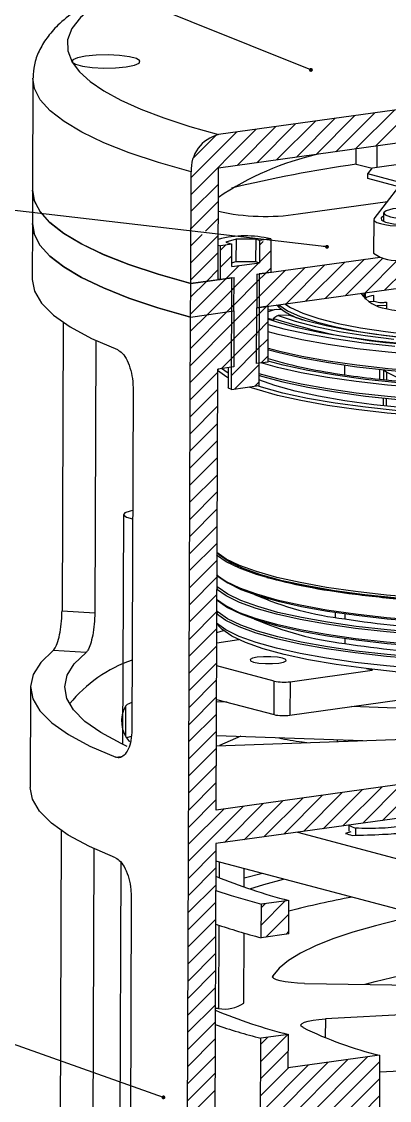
# Model space of a CAD drawing. Header units: millimetres. Extents: x 0 to 1189, y 0 to 841.
# Drawn here: x 330.5 to 427.6, y 414.3 to 698.7 of the extents above; entities that cross this region are included whole.
import ezdxf

# ---------------------------------------------------------------- set-up
doc = ezdxf.new("R2010")
doc.units = ezdxf.units.MM
doc.layers.add('10', color=7, linetype='Continuous')
doc.dimstyles.new('SLDDIMSTYLE0', dxfattribs={"dimtxt": 0.18, "dimasz": 1.016, "dimexe": 0, "dimexo": 0.0625, "dimgap": 0, "dimtad": 0, "dimtih": 1, "dimtoh": 1, "dimdec": 0, "dimrnd": 1e-09, "dimzin": 0, "dimdsep": 46, "dimtxsty": 'Standard', "dimblk1": 'DOT', "dimblk2": 'DOT', "dimsah": 1, "dimcen": 0.09, "dimadec": 0, "dimazin": 0, "dimtfac": 1.016, "dimtdec": 0, "dimtofl": 0, "dimtmove": 0, "dimatfit": 3, "dimldrblk": 'DOT', "dimfxl": 0, "dimfrac": 2, "dimtolj": 1, "dimtzin": 0, "dimarcsym": 0})

# ---------------------------------------------------------------- blocks, each defined once
blk = doc.blocks.new('SW_HATCH_0')
at = {"color": 0, "linetype": 'Continuous', "lineweight": 18}
for p, q in [((-160.75, 360.1), (-150.5, 370.36)), ((-155.53, 360.83), (-145.28, 371.08)), ((-181.61, 357.2), (-171.36, 367.45)), ((-176.4, 357.93), (-166.15, 368.18)), ((-171.18, 358.65), (-160.93, 368.91)), ((-165.97, 359.38), (-155.71, 369.63)), ((-204.19, 348.1), (-187.01, 365.28)), ((-204.17, 352.6), (-192.22, 364.55)), ((-192.04, 355.75), (-181.79, 366)), ((-186.83, 356.48), (-176.58, 366.73)), ((-203.53, 357.73), (-197.47, 363.79)), ((-204.21, 343.59), (-196.95, 350.85)), ((-204.22, 339.08), (-196.96, 346.34)), ((-200.34, 338.47), (-196.98, 341.83)), ((-204.26, 330.07), (-197.22, 337.11)), ((-204.24, 334.58), (-201.25, 337.57)), ((-186.13, 334.72), (-185.13, 335.72)), ((-204.27, 325.56), (-197.01, 332.82)), ((-196.41, 333.43), (-195.1, 334.73)), ((-186.15, 330.22), (-183.15, 333.21)), ((-196.43, 328.92), (-193.43, 331.91)), ((-193.44, 322.93), (-186.29, 330.07)), ((-173.88, 320.03), (-163.63, 330.28)), ((-168.67, 320.76), (-158.42, 331.01)), ((-163.45, 321.48), (-153.52, 331.42)), ((-158.24, 322.21), (-149.51, 330.94)), ((-200.14, 325.2), (-197.03, 328.31)), ((-194.93, 325.93), (-191.51, 329.35)), ((-186.82, 320.57), (-179.28, 328.11)), ((-186.8, 325.08), (-184.49, 327.38)), ((-184.49, 327.38), (-183.17, 328.71)), ((-184.31, 318.58), (-174.06, 328.83)), ((-179.1, 319.31), (-168.85, 329.56)), ((-153.02, 322.93), (-148.22, 327.74)), ((-204.31, 316.55), (-194.93, 325.93)), ((-204.29, 321.05), (-200.14, 325.2)), ((-193.45, 318.42), (-186.19, 325.68)), ((-199.96, 316.4), (-192.83, 323.53)), ((-194.75, 317.13), (-192.85, 319.03)), ((-193.47, 313.91), (-186.21, 321.17)), ((-186.83, 316.06), (-184.31, 318.58)), ((-204.34, 307.53), (-194.75, 317.13)), ((-204.32, 312.04), (-199.96, 316.4)), ((-193.49, 309.41), (-186.23, 316.67)), ((-204.36, 303.03), (-192.86, 314.52)), ((-186.85, 311.56), (-183.82, 314.58)), ((-204.38, 298.52), (-192.88, 310.01)), ((-193.5, 304.9), (-186.24, 312.16)), ((-186.87, 307.05), (-183.84, 310.07)), ((-193.52, 300.39), (-186.26, 307.65)), ((-196.19, 302.22), (-192.9, 305.51)), ((-185.76, 303.67), (-183.86, 305.57)), ((-192.59, 296.83), (-186.28, 303.15)), ((-204.39, 294.01), (-197.13, 301.27)), ((-187.37, 297.56), (-186.29, 298.64)), ((-204.41, 289.5), (-197.15, 296.76)), ((-204.43, 285), (-197.17, 292.26)), ((-204.44, 280.49), (-197.18, 287.75)), ((-204.46, 275.98), (-197.2, 283.24)), ((-204.48, 271.48), (-197.22, 278.74)), ((-204.49, 266.97), (-197.23, 274.23)), ((-204.51, 262.46), (-197.25, 269.72)), ((-204.53, 257.96), (-197.27, 265.22)), ((-204.54, 253.45), (-197.28, 260.71)), ((-204.56, 248.94), (-197.3, 256.2)), ((-204.58, 244.43), (-197.32, 251.69)), ((-204.59, 239.93), (-197.34, 247.19)), ((-204.61, 235.42), (-197.35, 242.68)), ((-204.63, 230.91), (-197.37, 238.17)), ((-204.65, 226.41), (-197.39, 233.67)), ((-204.66, 221.9), (-197.4, 229.16)), ((-204.68, 217.39), (-197.42, 224.65)), ((-204.7, 212.89), (-197.44, 220.14)), ((-204.71, 208.38), (-197.45, 215.64)), ((-204.73, 203.87), (-197.47, 211.13)), ((-204.75, 199.36), (-197.49, 206.62)), ((-204.76, 194.86), (-197.5, 202.12)), ((-204.78, 190.35), (-197.52, 197.61)), ((-204.8, 185.84), (-197.54, 193.1)), ((-169.31, 180.92), (-159.06, 191.17)), ((-164.1, 181.64), (-153.84, 191.9)), ((-158.88, 182.37), (-148.63, 192.62)), ((-153.66, 183.1), (-143.41, 193.35)), ((-204.81, 181.34), (-197.56, 188.6)), ((-190.17, 178.02), (-179.92, 188.27)), ((-184.96, 178.74), (-174.71, 188.99)), ((-179.74, 179.47), (-169.49, 189.72)), ((-174.53, 180.19), (-164.27, 190.45)), ((-204.85, 172.32), (-190.35, 186.82)), ((-204.83, 176.83), (-195.57, 186.09)), ((-195.39, 177.29), (-185.14, 187.54)), ((-204.87, 167.82), (-197.61, 175.07)), ((-204.88, 163.31), (-197.62, 170.57)), ((-204.9, 158.8), (-197.64, 166.06)), ((-204.92, 154.29), (-197.66, 161.55)), ((-185.63, 155.62), (-179.38, 161.87)), ((-185.61, 160.13), (-184.6, 161.14)), ((-204.93, 149.79), (-197.67, 157.05)), ((-184.42, 152.34), (-178.38, 158.38)), ((-179.21, 153.06), (-178.4, 153.87)), ((-204.95, 145.28), (-197.69, 152.54)), ((-204.97, 140.77), (-197.71, 148.03)), ((-204.98, 136.27), (-197.72, 143.53)), ((-205, 131.76), (-197.74, 139.02)), ((-205.02, 127.25), (-197.76, 134.51)), ((-205.03, 122.75), (-197.77, 130)), ((-205.05, 118.24), (-197.79, 125.5)), ((-185.76, 119.57), (-178.67, 126.66)), ((-185.74, 124.08), (-183.88, 125.93)), ((-185.78, 115.06), (-178.52, 122.32)), ((-205.07, 113.73), (-197.81, 120.99)), ((-185.84, 97.03), (-162.84, 120.04)), ((-174.71, 103.67), (-157.63, 120.76)), ((-169.5, 104.4), (-154.42, 119.48)), ((-185.83, 101.54), (-168.06, 119.31)), ((-185.81, 106.05), (-173.27, 118.58)), ((-185.79, 110.55), (-178.49, 117.86)), ((-205.08, 109.22), (-197.83, 116.48)), ((-164.28, 105.12), (-154.44, 114.97)), ((-205.1, 104.72), (-197.84, 111.98)), ((-159.07, 105.85), (-154.46, 110.46))]:
    blk.add_line(p, q, dxfattribs=at)
blk = doc.blocks.new('_Dot')
at = {"color": 0, "linetype": 'ByBlock', "lineweight": -2}
blk.add_line((-0.5, 0), (-1, 0), dxfattribs=at)
at = {"color": 0, "linetype": 'ByBlock', "const_width": 0.5}
blk.add_lwpolyline([(-0.25, 0, 1), (0.25, 0, 1)], format="xyb", close=True, dxfattribs=at)

msp = doc.modelspace()

# ---------------------------------------------------------------- linework, layer by layer
at = {"color": 7, "linetype": 'Continuous', "lineweight": 25}
for p, q in [((710.53, 714.51), (382.5, 668.88)), ((717.73, 706.69), (382.47, 660.05)), ((333.48, 683.66), (333.37, 654.23)), ((424.3, 660.29), (424.32, 665.87)), ((418.76, 661.07), (418.78, 665.1)), ((382.36, 630.61), (382.47, 660.05)), ((418.76, 661.07), (423.02, 660.03)), ((421.84, 658.51), (423.09, 660.12)), ((423.09, 660.12), (432.46, 661.42)), ((375.12, 629.6), (375.23, 659.04)), ((421.83, 657.29), (421.84, 658.51)), ((453.94, 648.8), (421.83, 657.29)), ((453.95, 650.01), (421.84, 658.51)), ((333.37, 654.23), (333.34, 645.4)), ((423.52, 646.69), (430.07, 655.11)), ((403.48, 647.95), (427.05, 651.23)), ((423.42, 646.44), (423.39, 637.61)), ((426, 648.16), (425.99, 645.99)), ((333.34, 645.4), (333.28, 630.68)), ((385.98, 639.94), (382.99, 639.53)), ((387.09, 641.33), (384.43, 640.48)), ((384.43, 640.48), (385.98, 639.94)), ((385.96, 634.05), (385.98, 639.94)), ((387.09, 641.33), (387.06, 635.45)), ((392.28, 641.3), (387.09, 641.33)), ((392.28, 641.3), (392.26, 635.41)), ((393.27, 640.96), (392.28, 641.3)), ((393.27, 640.96), (393.25, 635.07)), ((396.26, 641.37), (393.27, 640.96)), ((396.26, 641.37), (396.23, 632.54)), ((382.39, 639.71), (382.99, 639.53)), ((382.96, 630.7), (382.99, 639.53)), ((385.96, 635.09), (387.06, 635.45)), ((385.96, 634.05), (393.25, 635.07)), ((387.06, 635.45), (392.26, 635.41)), ((392.26, 635.41), (393.25, 635.07)), ((392.61, 632.04), (425.15, 636.56)), ((392.61, 632.04), (392.57, 623.21)), ((393.21, 632.12), (393.1, 602.69)), ((396.23, 632.54), (393.21, 632.12)), ((375.09, 620.77), (375.12, 629.6)), ((375.12, 629.6), (386.58, 631.2)), ((382.36, 630.61), (375.12, 629.6)), ((382.36, 630.88), (382.96, 630.7)), ((385.97, 631.11), (382.96, 630.7)), ((385.86, 601.68), (385.97, 631.11)), ((386.54, 622.37), (386.58, 631.2)), ((392.57, 623.21), (430.56, 628.49)), ((421.16, 627.18), (421.15, 625.65)), ((423.49, 624.95), (423.49, 626.42)), ((392.52, 608.49), (392.57, 623.21)), ((395.59, 623.63), (392.57, 623.21)), ((395.53, 608.91), (395.59, 623.63)), ((395.59, 622.71), (399.01, 622.84)), ((398.34, 624.01), (398.34, 623.38)), ((422.11, 624.9), (423.49, 624.95)), ((424.36, 623.81), (426.8, 623.9)), ((426.8, 624.71), (426.8, 622.95)), ((373.65, 236.64), (375.09, 620.77)), ((375.09, 620.77), (386.54, 622.37)), ((386.54, 622.37), (386.49, 607.65)), ((396.43, 620.16), (395.58, 620.39)), ((395.94, 620.12), (395.58, 620.22)), ((395.94, 620.04), (395.95, 620.29)), ((395.97, 620.03), (396.97, 620.3)), ((396.97, 620.42), (396.97, 619.7)), ((401.02, 621.25), (398.17, 621.14)), ((400.88, 621.24), (401.47, 621.37)), ((341.46, 619.34), (341.18, 543.35)), ((350.1, 614.58), (349.83, 542.84)), ((395.53, 608.91), (392.52, 608.49)), ((381.83, 490.79), (382.27, 607.06)), ((386.49, 607.65), (382.27, 607.06)), ((382.27, 606.83), (382.52, 607.1)), ((385, 605.96), (383.22, 607.2)), ((385, 607.44), (384.98, 602.2)), ((415.81, 605.53), (415.82, 608.01)), ((424.98, 606.88), (424.98, 604.36)), ((425.98, 606.77), (425.97, 604.25)), ((426.85, 604.16), (426.86, 606.23)), ((359.93, 601.8), (359.6, 512.02)), ((385.86, 601.68), (393.1, 602.69)), ((425.95, 599.41), (425.95, 597.38)), ((426.82, 597.28), (426.83, 599.32)), ((357.36, 568.7), (357.13, 508.18)), ((382.71, 558.03), (382.09, 558.63)), ((382.09, 558.62), (382.43, 558.29)), ((382.71, 558.03), (382.43, 558.29)), ((382.07, 552.74), (382.39, 552.42)), ((382.07, 552.73), (382.11, 552.69)), ((382.11, 552.69), (382.39, 552.42)), ((382.38, 549.48), (382.05, 549.79)), ((382.05, 549.14), (382.38, 549.48)), ((382.04, 546.27), (382.37, 545.95)), ((382.04, 546.25), (382.09, 546.21)), ((382.09, 546.21), (382.37, 545.95)), ((395.39, 546.61), (395.39, 546.14)), ((341.18, 543.35), (349.83, 542.84)), ((382.36, 543), (382.03, 543.31)), ((382.03, 542.66), (382.36, 543)), ((413.35, 541.62), (413.35, 542.92)), ((415.8, 542.56), (415.79, 541.21)), ((382.01, 537.65), (383.8, 538.11)), ((383.36, 538.48), (382.02, 539.92)), ((382.02, 539.87), (382.79, 539.04)), ((383.36, 538.48), (382.79, 539.04)), ((395.37, 540.14), (394.22, 540.16)), ((382, 534.92), (387.81, 535.73)), ((415.77, 536.08), (415.77, 534.74)), ((347.5, 532.33), (338.85, 532.84)), ((397.14, 524.79), (381.98, 528.8)), ((401.34, 524.65), (423.04, 527.67)), ((423.04, 527.67), (421.54, 528.07)), ((423.04, 527.89), (423.04, 527.67)), ((397.11, 515.96), (397.14, 524.79)), ((401.34, 524.65), (401.3, 515.82)), ((332.88, 523.24), (332.78, 496.74)), ((401.3, 515.82), (436.63, 520.74)), ((357.97, 510.31), (358, 518.31)), ((381.94, 519.97), (397.11, 515.96)), ((384.75, 519.23), (381.94, 519.32)), ((436.62, 517.42), (417.56, 518.08)), ((381.9, 507.77), (445.87, 510.05)), ((381.91, 510.49), (420.54, 509.15)), ((388.35, 510.27), (382.74, 507.8)), ((399.36, 509.65), (399.37, 509.88)), ((413.83, 508.91), (413.83, 509.38)), ((415.89, 508.98), (415.89, 509.31)), ((355.37, 504.74), (356.82, 504.89)), ((442.13, 499.18), (381.83, 490.79)), ((445.72, 490.85), (381.8, 481.96)), ((416.93, 485.24), (416.94, 486.71)), ((340.96, 485.4), (340.18, 275.48)), ((403.27, 484.95), (451.89, 472.09)), ((417.36, 485.07), (415.97, 484.67)), ((418.62, 486.02), (418.61, 484.17)), ((349.6, 480.65), (348.83, 274.97)), ((381.8, 481.96), (380.83, 222.92)), ((356.71, 477.1), (355.82, 240.46)), ((451.14, 459.02), (381.78, 477.37)), ((382.63, 477.15), (382.62, 473.02)), ((389.25, 470.52), (389.27, 475.39)), ((394.05, 474.13), (389.26, 472.85)), ((359.43, 467.87), (358.59, 244.16)), ((401.03, 466.98), (393.79, 465.98)), ((401, 458.15), (401.03, 466.98)), ((393.76, 457.15), (393.79, 465.98)), ((382.57, 460.46), (382.49, 438.51)), ((389.14, 439.93), (389.21, 458.4)), ((401, 458.15), (393.76, 457.15)), ((396.76, 447.11), (396.76, 446.68)), ((405.14, 445.13), (470.21, 444.13)), ((382.49, 438.51), (381.64, 438.49)), ((477.95, 439.34), (410.66, 435.74)), ((410.66, 435.74), (410.64, 430.81)), ((393.54, 398.27), (393.66, 430.65)), ((400.9, 431.66), (393.66, 430.65)), ((400.86, 422.83), (400.9, 431.66)), ((424.98, 426.18), (400.86, 422.83)), ((424.98, 426.18), (424.93, 411.47)), ((424.97, 421.79), (479.93, 424.73))]:
    msp.add_line(p, q, dxfattribs=at)
at = {"color": 7, "linetype": 'Continuous', "lineweight": 25, "flags": 128}
for points in [[(425.21, 723.78), (413.29, 721.99), (402.12, 720.02), (391.75, 717.9), (382.25, 715.63), (373.67, 713.23), (366.06, 710.71), (359.45, 708.08), (353.89, 705.35), (349.41, 702.56), (346.03, 699.7), (343.77, 696.79), (342.65, 693.86), (342.67, 690.92), (343.82, 687.98)], [(343.82, 687.98), (344.71, 687.4), (346.57, 686.91), (349.17, 686.56), (352.21, 686.41), (355.32, 686.47), (358.12, 686.73), (360.27, 687.16), (361.51, 687.71), (361.71, 688.31), (360.82, 688.89), (358.96, 689.38), (356.35, 689.72), (353.32, 689.87), (350.21, 689.82), (347.41, 689.56), (345.26, 689.13), (344.01, 688.58), (343.82, 687.98)], [(343.82, 687.98), (345.76, 685.42), (348.56, 682.89), (352.21, 680.4), (356.69, 677.96), (361.99, 675.58), (368.07, 673.26), (374.92, 671.03), (382.5, 668.88)], [(375.23, 659.04), (366.61, 661.5), (358.91, 664.06), (352.18, 666.73), (346.43, 669.47), (341.72, 672.29), (338.05, 675.15), (335.44, 678.06), (333.92, 680.99), (333.48, 683.75)], [(333.37, 654.23), (333.81, 651.57), (335.33, 648.63), (337.93, 645.72), (341.6, 642.86), (346.31, 640.04), (352.06, 637.29), (358.8, 634.63), (366.5, 632.06), (375.12, 629.6)], [(375.12, 629.6), (366.52, 632.06), (358.84, 634.62), (352.11, 637.27), (346.37, 640.01), (341.66, 642.82), (337.98, 645.68), (335.37, 648.58), (333.83, 651.5), (333.37, 654.23)], [(433.03, 646.56), (436.06, 646.57), (438.85, 646.79), (441.01, 647.19), (442.26, 647.72), (442.43, 648.3), (441.5, 648.86), (439.59, 649.32), (436.95, 649.62), (433.95, 649.72), (431, 649.6), (428.48, 649.29), (426.74, 648.81), (426.02, 648.25), (426.4, 647.67), (427.85, 647.15), (430.17, 646.76), (433.03, 646.56)], [(423.52, 646.69), (423.43, 646.35), (423.69, 646.01), (424.28, 645.69), (425.18, 645.4), (426.37, 645.14), (427.78, 644.93), (429.38, 644.78), (431.09, 644.69)], [(426, 647.38), (425.35, 646.95), (425.43, 646.34), (426.57, 645.78), (428.64, 645.32), (431.39, 645.02), (434.48, 644.92), (437.54, 645.03), (440.21, 645.33), (442.16, 645.8), (443.15, 646.37), (443.15, 646.37)], [(375.09, 620.77), (366.49, 623.22), (358.81, 625.78), (352.08, 628.44), (346.34, 631.18), (341.62, 633.98), (337.95, 636.84), (335.34, 639.74), (333.8, 642.67), (333.34, 645.4)], [(333.34, 645.4), (333.8, 642.67), (335.34, 639.74), (337.95, 636.84), (341.62, 633.98), (346.34, 631.18), (352.08, 628.44), (358.81, 625.78), (366.49, 623.22), (375.09, 620.77)], [(333.28, 630.68), (333.87, 627.6), (335.74, 624.41), (338.89, 621.26), (343.3, 618.16), (348.94, 615.13), (355.77, 612.19)], [(398.34, 623.38), (397.9, 623.81), (397.75, 623.97)], [(398.34, 624.03), (400.66, 622.44), (403.98, 620.93), (408.25, 619.5), (413.4, 618.18), (419.36, 617), (426.02, 615.96), (433.29, 615.09), (434.13, 615.01)], [(399.98, 624.24), (401.45, 623.32), (404.73, 621.82), (408.95, 620.41), (414.04, 619.11), (419.92, 617.94), (426.5, 616.92), (433.68, 616.06)], [(432.12, 613.6), (424.01, 614.44), (416.43, 615.46), (409.5, 616.64), (403.31, 617.96), (397.93, 619.4), (395.58, 620.17)], [(396.97, 620.42), (397.02, 620.47), (397.06, 620.51)], [(398.17, 621.14), (402.67, 619.64), (408.06, 618.25), (414.27, 616.99), (421.19, 615.89), (428.74, 614.94)], [(431.42, 615.28), (423.94, 616.17), (417.06, 617.23), (410.89, 618.44), (405.52, 619.79), (401.02, 621.25), (401.02, 621.25)], [(545.9, 617.43), (545.23, 616.85), (542.54, 615.14), (538.86, 613.49), (534.25, 611.94), (528.75, 610.5), (522.43, 609.19), (515.39, 608.03), (507.69, 607.03), (499.45, 606.21), (490.77, 605.57), (481.75, 605.13), (472.52, 604.88), (463.18, 604.84), (453.85, 605), (444.65, 605.36), (435.71, 605.91), (427.12, 606.66), (419, 607.58), (411.45, 608.67), (404.57, 609.92), (398.44, 611.3), (395.37, 612.13)], [(547.29, 618.85), (547.51, 617.35), (546.76, 615.49), (544.9, 613.66), (541.95, 611.9), (537.95, 610.21), (532.95, 608.63), (527.02, 607.17), (520.25, 605.86), (512.71, 604.71), (504.53, 603.75), (495.8, 602.97), (486.64, 602.4), (477.18, 602.04), (467.54, 601.89), (457.86, 601.96), (448.27, 602.25), (438.89, 602.75), (429.86, 603.45), (421.29, 604.35), (413.31, 605.44), (406.01, 606.69), (399.5, 608.1), (395.54, 609.14)], [(395.57, 618.82), (399.72, 617.7), (405.99, 616.32), (413.02, 615.09), (420.72, 614.01), (428.98, 613.11)], [(435.88, 610.75), (427.22, 611.49), (419.02, 612.41), (411.39, 613.5), (404.42, 614.75), (398.21, 616.14), (395.56, 616.83)], [(395.55, 612.57), (398.19, 611.87), (404.41, 610.48), (411.37, 609.24), (419, 608.14), (427.2, 607.22), (435.86, 606.48)], [(393.11, 605.45), (393.85, 605.22), (399.48, 603.68), (405.99, 602.27), (413.29, 601.02), (421.28, 599.94), (429.84, 599.04), (438.88, 598.33), (448.25, 597.83), (457.85, 597.54), (467.52, 597.47), (477.16, 597.62), (486.62, 597.98), (495.78, 598.56), (504.51, 599.33), (512.7, 600.3), (520.23, 601.45), (527.01, 602.76), (532.93, 604.21), (537.93, 605.79), (541.93, 607.48), (544.88, 609.25), (545.87, 610.07)], [(435.69, 602.08), (427.02, 602.82), (418.83, 603.75), (411.2, 604.84), (404.25, 606.1), (398.05, 607.49), (393.76, 608.66)], [(384.99, 604.77), (384.67, 604.96), (382.16, 606.72)], [(541.99, 607.51), (540.85, 606.52), (538.05, 604.84), (534.24, 603.24), (529.49, 601.73), (523.86, 600.35), (517.43, 599.11), (510.27, 598.02), (502.49, 597.1), (494.19, 596.36), (485.49, 595.82), (476.5, 595.47), (467.35, 595.33), (458.15, 595.4), (449.04, 595.67), (440.13, 596.15), (431.55, 596.82), (423.41, 597.67), (415.82, 598.7), (408.89, 599.89), (402.71, 601.23), (397.35, 602.69), (393.11, 604.18)], [(393.11, 605.91), (398.03, 604.54), (404.24, 603.15), (411.19, 601.9), (418.82, 600.81), (427.01, 599.88), (435.68, 599.14)], [(385.86, 601.68), (385.12, 601.99), (384.98, 602.2)], [(435.66, 594.72), (427, 595.46), (418.8, 596.39), (411.18, 597.49), (404.22, 598.74), (398.02, 600.13), (392.65, 601.64), (390.58, 602.33)], [(429.83, 596.09), (421.26, 596.99), (413.28, 598.08), (405.98, 599.33), (399.47, 600.74), (393.84, 602.28), (392.72, 602.63)], [(359.81, 569.76), (359.18, 569.64), (357.74, 569.15), (357.38, 568.59), (358.16, 568.04), (359.8, 567.62)], [(435.48, 546), (426.81, 546.75), (418.62, 547.67), (410.99, 548.77), (404.04, 550.02), (397.84, 551.41), (392.47, 552.92), (388, 554.54), (384.49, 556.24), (381.97, 558)], [(435.48, 546.74), (426.82, 547.48), (418.62, 548.41), (411, 549.51), (404.04, 550.76), (397.84, 552.15), (392.47, 553.66), (388, 555.28), (384.49, 556.97), (381.98, 558.74)], [(429.65, 546.64), (421.08, 547.54), (413.09, 548.62), (405.8, 549.88), (399.29, 551.28), (393.65, 552.82), (388.97, 554.48), (385.31, 556.22), (382.71, 558.03)], [(381.95, 552.85), (384.47, 551.09), (387.98, 549.39), (392.45, 547.77), (397.82, 546.26), (404.02, 544.87), (410.98, 543.62), (418.6, 542.52), (426.79, 541.6), (435.46, 540.85)], [(382.39, 552.42), (384.89, 550.67), (388.38, 548.98), (392.83, 547.37), (398.17, 545.87), (404.34, 544.49), (411.26, 543.24), (418.84, 542.15), (426.99, 541.23), (435.61, 540.49)], [(435.44, 537.03), (426.78, 537.77), (418.58, 538.7), (410.96, 539.79), (404, 541.04), (397.8, 542.43), (392.43, 543.95), (387.96, 545.56), (384.45, 547.26), (381.94, 549.02)], [(435.6, 537.55), (426.98, 538.29), (418.83, 539.21), (411.25, 540.3), (404.33, 541.54), (398.16, 542.93), (392.82, 544.43), (388.37, 546.04), (384.88, 547.73), (382.38, 549.48)], [(381.93, 546.37), (384.44, 544.61), (387.95, 542.91), (392.42, 541.3), (397.79, 539.78), (403.99, 538.39), (410.95, 537.14), (418.57, 536.05), (426.77, 535.12), (435.43, 534.38)], [(382.37, 545.95), (384.87, 544.2), (388.36, 542.51), (392.8, 540.9), (398.15, 539.39), (404.31, 538.01), (411.23, 536.77), (418.82, 535.68), (426.97, 534.76), (435.59, 534.02)], [(435.42, 530.55), (426.76, 531.29), (418.56, 532.22), (410.94, 533.32), (403.98, 534.57), (397.78, 535.96), (392.41, 537.47), (387.94, 539.09), (384.43, 540.79), (381.92, 542.55)], [(435.57, 531.07), (426.96, 531.81), (418.81, 532.73), (411.22, 533.82), (404.3, 535.07), (398.13, 536.45), (392.79, 537.96), (388.35, 539.56), (384.86, 541.25), (382.36, 543)], [(435.41, 528.05), (426.75, 528.79), (418.55, 529.72), (410.93, 530.81), (403.97, 532.06), (397.77, 533.45), (392.4, 534.97), (387.93, 536.58), (384.42, 538.28), (381.91, 540.04)], [(429.88, 527.19), (421.39, 528.09), (413.47, 529.16), (406.24, 530.4), (399.79, 531.8), (394.21, 533.32), (389.57, 534.96), (385.94, 536.69), (383.36, 538.48)], [(338.85, 532.84), (335.58, 529.72), (333.59, 526.55), (332.88, 523.35), (333.47, 520.15), (335.34, 516.97), (338.49, 513.82), (342.9, 510.71), (348.54, 507.68), (355.37, 504.74)], [(358.4, 507.59), (356.76, 508.36), (351.41, 511.25), (347.23, 514.2), (344.23, 517.21), (342.45, 520.24), (341.88, 523.29), (342.54, 526.33), (344.42, 529.36), (347.5, 532.33)], [(392.68, 531.08), (391.42, 530.82), (390.78, 530.48), (390.87, 530.12), (391.67, 529.79), (393.06, 529.54), (394.82, 529.41), (396.69, 529.42), (398.39, 529.57), (399.65, 529.83), (400.28, 530.17), (400.19, 530.53), (399.39, 530.86), (398.01, 531.11), (396.24, 531.24), (394.37, 531.23), (392.68, 531.08)], [(398.37, 509.81), (398.49, 509.89), (398.54, 509.91)], [(355.27, 478.25), (348.44, 481.19), (342.8, 484.22), (338.39, 487.32), (335.24, 490.48), (333.37, 493.66), (332.78, 496.74)], [(390.69, 470.03), (394.4, 471.18), (399.65, 472.64)], [(381.75, 469.58), (385.82, 468.26), (393.79, 465.98)], [(430.43, 461.93), (423.88, 460.32), (417.94, 458.63), (412.65, 456.85), (408.04, 455.01), (404.12, 453.1), (400.93, 451.14), (398.47, 449.14), (396.76, 447.11)], [(405.14, 445.13), (403.32, 445.2), (401.61, 445.33), (400.07, 445.53), (398.76, 445.78), (397.74, 446.08), (397.05, 446.41), (396.71, 446.76), (396.76, 447.11)], [(421.19, 444.88), (423.82, 445.6), (430.37, 447.21)], [(404.76, 433.5), (404.31, 433.84), (404.22, 434.2), (404.52, 434.55), (405.17, 434.88), (406.16, 435.17), (407.44, 435.42), (408.96, 435.61), (410.66, 435.74)]]:
    msp.add_lwpolyline(points, dxfattribs=at)
at = {"color": 7, "linetype": 'Continuous', "lineweight": 25}
for centre, radius, start, end in [((384.87, 659.52), 9.65, 104.2044, 182.8733), ((425.82, 588.18), 77.42, 102.702, 124.0821), ((474.77, 278.95), 386.2, 98.3378, 103.3061), ((394.84, 705), 57.7, 257.5769, 278.61), ((389.59, 613.65), 28.51, 76.4668, 104.6044), ((429.25, 645.63), 9.93, 233.8479, 280.4882), ((428.07, 632.75), 9.85, 215.4795, 261.5701), ((422.72, 626.72), 1.91, 167.1198, 221.2945), ((423.56, 622.26), 4.17, 90.9855, 125.3908), ((410.77, 639.17), 20.09, 231.7969, 251.9713), ((432.14, 645.85), 23.5, 256.4402, 271.7498), ((418.88, 544.65), 80.96, 105.1682, 106.7227), ((441.34, 755.76), 142.43, 251.8488, 265.7797), ((434.18, 742.36), 138.05, 253.744, 262.3503), ((437.9, 624.33), 21.13, 236.1332, 261.02), ((452.87, 859.22), 256.38, 261.6878, 263.7537), ((465.55, 992.47), 390.22, 264.032, 271.5578), ((425.52, 624.42), 83.78, 246.4058, 263.3318), ((425.5, 617.95), 83.78, 246.4058, 263.3318), ((453.3, 780.39), 242.1, 261.0883, 264.3532), ((453.27, 773.91), 242.1, 261.0883, 264.3532), ((371.94, 495.31), 37.14, 109.2982, 140.8125), ((399.64, 537.08), 12.54, 258.5048, 277.7731), ((364.91, 514.23), 8.02, 149.3683, 222.4152), ((360.16, 516.04), 3.13, 99.7969, 133.423), ((399.61, 528.25), 12.54, 258.5048, 277.7731), ((360.42, 506.16), 4.2, 104.4188, 120.4535), ((427.78, 510.81), 26.43, 245.7793, 249.724), ((459.94, 629.94), 151.78, 253.1633, 253.861), ((435.32, 602.39), 139.68, 247.4546, 255.7878), ((470.52, 189.49), 283.34, 100.7418, 104.198), ((439.54, 632.12), 180.87, 251.3574, 255.3393), ((434.49, 564.96), 137.47, 247.3877, 255.8548), ((384.11, 447.23), 8.87, 259.4359, 304.5464), ((439.44, 605.63), 180.87, 251.3574, 255.3393), ((448.17, 521.88), 98.47, 243.8431, 256.3818)]:
    msp.add_arc(centre, radius, start, end, dxfattribs=at)
for points, knots in [([(712.8, 714.38), (711.27, 714.78), (706.81, 715.93), (698.87, 717.74), (688.77, 719.77), (678.05, 721.64), (666.78, 723.35), (654.97, 724.92), (642.7, 726.32), (630, 727.55), (616.94, 728.61), (603.57, 729.5), (589.94, 730.21), (576.12, 730.74), (562.17, 731.09), (548.15, 731.25), (534.12, 731.23), (520.15, 731.03), (506.3, 730.64), (492.63, 730.07), (479.2, 729.32), (466.07, 728.39), (453.3, 727.3), (440.94, 726.03), (429.05, 724.59), (417.67, 723), (406.86, 721.25), (396.65, 719.35), (387.09, 717.3), (378.2, 715.11), (370.02, 712.76), (362.55, 710.26), (355.81, 707.58), (349.79, 704.67), (344.49, 701.45), (340.28, 698.06), (337.14, 694.53), (335.06, 691.02), (333.73, 687.43), (333.61, 684.98), (333.56, 683.84)], [0, 0, 0, 0, 0.014304, 0.04193, 0.069424, 0.096803, 0.124098, 0.151328, 0.178511, 0.205657, 0.232775, 0.259871, 0.286951, 0.314019, 0.34108, 0.368135, 0.395189, 0.422244, 0.449302, 0.476366, 0.50344, 0.530527, 0.557632, 0.58476, 0.611918, 0.639115, 0.666362, 0.693675, 0.721074, 0.748589, 0.776264, 0.804159, 0.832369, 0.861024, 0.89028, 0.920121, 0.943455, 0.964108, 0.98319, 1, 1, 1, 1]), ([(423.49, 624.95), (423.98, 624.81), (424.71, 624.61), (425.89, 624.59), (426.5, 624.67), (426.8, 624.71)], [0, 0, 0, 0, 0.499996, 0.745028, 1, 1, 1, 1]), ([(398.17, 621.14), (397.96, 621.02), (397.59, 620.81), (397.23, 620.6), (397.06, 620.51)], [0, 0, 0, 0, 0.558936, 1, 1, 1, 1]), ([(355.77, 612.19), (356.23, 611.91), (357.14, 611.36), (358.39, 609.38), (359.35, 606.79), (359.87, 604.12), (359.91, 602.46), (359.93, 601.8)], [0, 0, 0, 0, 0.21464, 0.429286, 0.643831, 0.858421, 1, 1, 1, 1]), ([(481.84, 545.18), (476.42, 545.03), (465.55, 544.74), (449.01, 545.09), (433.07, 546.01), (418.36, 547.53), (405.29, 549.53), (398.57, 551.21), (395.25, 552.05)], [0, 0, 0, 0, 0.166873, 0.334138, 0.501402, 0.668666, 0.835931, 1, 1, 1, 1]), ([(338.85, 532.84), (339.09, 533.13), (339.57, 533.7), (340.27, 535.72), (340.82, 538.34), (341.13, 541.02), (341.16, 542.69), (341.18, 543.35)], [0, 0, 0, 0, 0.21464, 0.429286, 0.643831, 0.858421, 1, 1, 1, 1]), ([(349.83, 542.84), (349.8, 541.83), (349.74, 539.8), (349.3, 536.87), (348.7, 534.45), (348.06, 532.92), (347.66, 532.5), (347.5, 532.33)], [0, 0, 0, 0, 0.214648, 0.429297, 0.643928, 0.858485, 1, 1, 1, 1]), ([(359.6, 512.02), (359.54, 511.05), (359.44, 509.1), (358.68, 506.71), (357.6, 505.11), (356.42, 504.49), (355.67, 504.67), (355.37, 504.74)], [0, 0, 0, 0, 0.214652, 0.429305, 0.64394, 0.858509, 1, 1, 1, 1]), ([(398.37, 509.81), (400.34, 509.44), (402.66, 509), (405.39, 508.67), (405.81, 508.62)], [0, 0, 0, 0, 0.847419, 1, 1, 1, 1]), ([(433.3, 486.32), (432.94, 486.36), (432.29, 486.43), (431.27, 486.45), (430.37, 486.43), (428.78, 486.29), (425.47, 485.93), (421.48, 485.96), (418.89, 486.01), (418.62, 486.02)], [0, 0, 0, 0, 0.0785674, 0.1421366, 0.1994674, 0.2560322, 0.4861201, 0.9461069, 1, 1, 1, 1]), ([(417.75, 484.14), (420.43, 484.21), (425.23, 484.34), (429.75, 484.66), (431.73, 484.8)], [0, 0, 0, 0, 0.560078, 1, 1, 1, 1]), ([(355.27, 478.25), (355.73, 477.98), (356.64, 477.43), (357.89, 475.45), (358.85, 472.86), (359.36, 470.19), (359.41, 468.53), (359.43, 467.87)], [0, 0, 0, 0, 0.21464, 0.429286, 0.643831, 0.858421, 1, 1, 1, 1])]:
    msp.add_open_spline(points, degree=3, knots=knots, dxfattribs=at)

# ---------------------------------------------------------------- block references
at = {"color": 7, "linetype": 'Continuous', "lineweight": 18}
msp.add_blockref('SW_HATCH_0', (579.4, 304.98), dxfattribs=at)

# ---------------------------------------------------------------- leaders
at = {"layer": '10'}
for points in [[(406.85, 685.91), (274.41, 739.13)], [(411.09, 639.27), (274.41, 655.2)], [(367.93, 415.08), (274.41, 448.27)]]:
    msp.add_leader(points, dimstyle='SLDDIMSTYLE0', dxfattribs=at)

doc.saveas('drawing.dxf')
